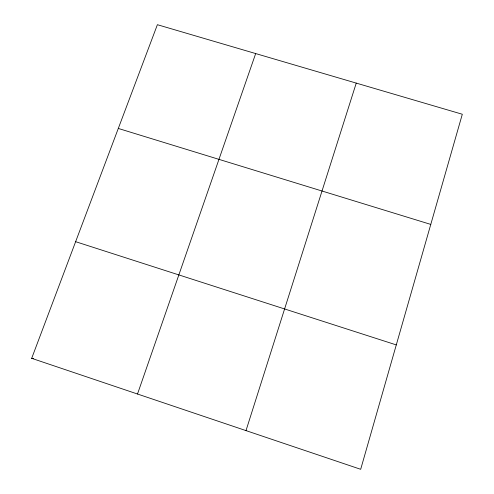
<?xml version="1.0" encoding="UTF-8"?>
<svg xmlns="http://www.w3.org/2000/svg" width="494" height="494" viewBox="0 0 494 494"><rect width="100%" height="100%" fill="white"/><g stroke="black" fill="none" stroke-linecap="round" stroke-linejoin="round"><path stroke-width="0.74" d="M246 430.614L356.248 83.103M137.505 394.021L255.682 53.568M31.69 358.323L157.388 24.7L462.31 114.25L360.682 469.3L31.69 358.323L33.666 358.49M118.301 128.446L430.78 224.412M75.631 241.683L396.287 344.911"/></g></svg>
